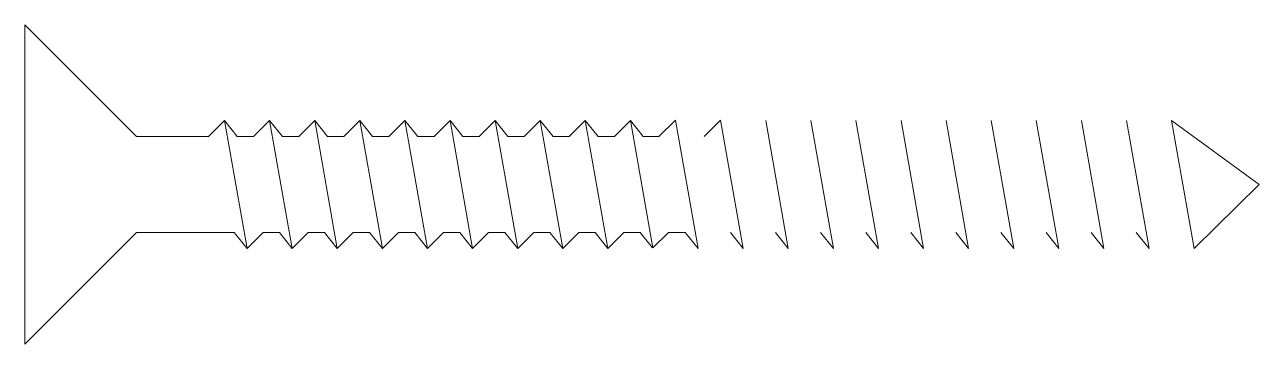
# Model space of a CAD drawing. Header units: metres. Extents: x 0 to 38.6, y -5 to 5.
import ezdxf

# ---------------------------------------------------------------- set-up
doc = ezdxf.new("R2010")
doc.units = ezdxf.units.M
doc.layers.add('A-DETL-GENF', color=92, linetype='Continuous', lineweight=18)

# ---------------------------------------------------------------- blocks, each defined once
blk = doc.blocks.new('00 Schroef hout_platte kop_kort - Schroef hout_platte kop_kort-3344958-00_0 Basismaterialen')
at = {"layer": 'A-DETL-GENF', "lineweight": 13}
for p, q in [((0, -5), (0, 5)), ((0, 5), (3.5, 1.5)), ((5.748, 1.5), (6.248, 2)), ((6.248, 2), (6.648, 1.5)), ((6.248, 2), (6.953, -2)), ((7.158, 1.5), (7.658, 2)), ((7.658, 2), (8.058, 1.5)), ((7.658, 2), (8.363, -2)), ((8.568, 1.5), (9.068, 2)), ((9.068, 2), (9.468, 1.5)), ((9.068, 2), (9.773, -2)), ((9.978, 1.5), (10.478, 2)), ((9.978, 1.5), (10.478, 2)), ((10.478, 2), (10.878, 1.5)), ((10.478, 2), (11.183, -2)), ((10.478, 2), (11.183, -2)), ((11.388, 1.5), (11.888, 2)), ((11.888, 2), (12.288, 1.5)), ((11.888, 2), (12.593, -2)), ((12.798, 1.5), (13.298, 2)), ((13.298, 2), (13.698, 1.5)), ((13.298, 2), (14.003, -2)), ((14.208, 1.5), (14.708, 2)), ((14.208, 1.5), (14.708, 2)), ((14.708, 2), (15.108, 1.5)), ((14.708, 2), (15.413, -2)), ((14.708, 2), (15.108, 1.5)), ((14.708, 2), (15.413, -2)), ((15.618, 1.5), (16.118, 2)), ((16.118, 2), (16.823, -2)), ((16.118, 2), (16.823, -2)), ((16.118, 2), (16.518, 1.5)), ((17.028, 1.5), (17.528, 2)), ((17.528, 2), (18.233, -2)), ((17.528, 2), (17.928, 1.5)), ((18.438, 1.5), (18.938, 2)), ((18.938, 2), (19.64, -1.986)), ((18.938, 2), (19.338, 1.5)), ((19.831, 1.5), (20.345, 2.014)), ((20.345, 2.014), (21.053, -2)), ((21.241, 1.5), (21.755, 2.014)), ((21.755, 2.014), (22.463, -2)), ((23.168, 2), (23.873, -2)), ((24.578, 2), (25.283, -2)), ((25.988, 2), (26.693, -2)), ((27.398, 2), (28.103, -2)), ((28.808, 2), (29.513, -2)), ((30.218, 2), (30.923, -2)), ((31.628, 2), (32.333, -2)), ((33.038, 2), (33.743, -2)), ((34.448, 2), (35.153, -2)), ((35.858, 2), (38.6, 0)), ((35.858, 2), (36.563, -2)), ((3.5, 1.5), (5.748, 1.5)), ((6.648, 1.5), (7.158, 1.5)), ((8.058, 1.5), (8.568, 1.5)), ((9.468, 1.5), (9.978, 1.5)), ((10.878, 1.5), (11.388, 1.5)), ((12.288, 1.5), (12.798, 1.5)), ((13.698, 1.5), (14.208, 1.5)), ((15.108, 1.5), (15.618, 1.5)), ((16.518, 1.5), (17.028, 1.5)), ((17.928, 1.5), (18.438, 1.5)), ((19.338, 1.5), (19.831, 1.5)), ((38.6, 0), (36.563, -2)), ((0, -5), (3.5, -1.5)), ((6.553, -1.5), (3.5, -1.5)), ((6.953, -2), (6.553, -1.5)), ((7.453, -1.5), (6.953, -2)), ((7.963, -1.5), (7.453, -1.5)), ((8.363, -2), (7.963, -1.5)), ((8.863, -1.5), (8.363, -2)), ((9.373, -1.5), (8.863, -1.5)), ((9.773, -2), (9.373, -1.5)), ((10.273, -1.5), (9.773, -2)), ((10.783, -1.5), (10.273, -1.5)), ((11.183, -2), (10.783, -1.5)), ((11.183, -2), (10.783, -1.5)), ((11.683, -1.5), (11.183, -2)), ((11.683, -1.5), (11.183, -2)), ((12.193, -1.5), (11.683, -1.5)), ((12.593, -2), (12.193, -1.5)), ((13.093, -1.5), (12.593, -2)), ((13.603, -1.5), (13.093, -1.5)), ((14.003, -2), (13.603, -1.5)), ((14.503, -1.5), (14.003, -2)), ((15.013, -1.5), (14.503, -1.5)), ((15.413, -2), (15.013, -1.5)), ((15.413, -2), (15.013, -1.5)), ((15.913, -1.5), (15.413, -2)), ((15.913, -1.5), (15.413, -2)), ((16.423, -1.5), (15.913, -1.5)), ((16.823, -2), (16.423, -1.5)), ((17.323, -1.5), (16.823, -2)), ((17.833, -1.5), (17.323, -1.5)), ((18.233, -2), (17.833, -1.5)), ((18.733, -1.5), (18.233, -2)), ((19.243, -1.5), (18.733, -1.5)), ((19.628, -1.981), (19.243, -1.5)), ((20.126, -1.5), (19.64, -1.986)), ((20.653, -1.5), (20.126, -1.5)), ((21.053, -2), (20.653, -1.5)), ((22.463, -2), (22.063, -1.5)), ((23.873, -2), (23.473, -1.5)), ((25.283, -2), (24.883, -1.5)), ((26.693, -2), (26.293, -1.5)), ((28.103, -2), (27.703, -1.5)), ((29.513, -2), (29.113, -1.5)), ((30.923, -2), (30.523, -1.5)), ((32.333, -2), (31.933, -1.5)), ((33.743, -2), (33.343, -1.5)), ((35.153, -2), (34.753, -1.5))]:
    blk.add_line(p, q, dxfattribs=at)

msp = doc.modelspace()

# ---------------------------------------------------------------- block references
msp.add_blockref('00 Schroef hout_platte kop_kort - Schroef hout_platte kop_kort-3344958-00_0 Basismaterialen', (0, 0))

doc.saveas('drawing.dxf')
